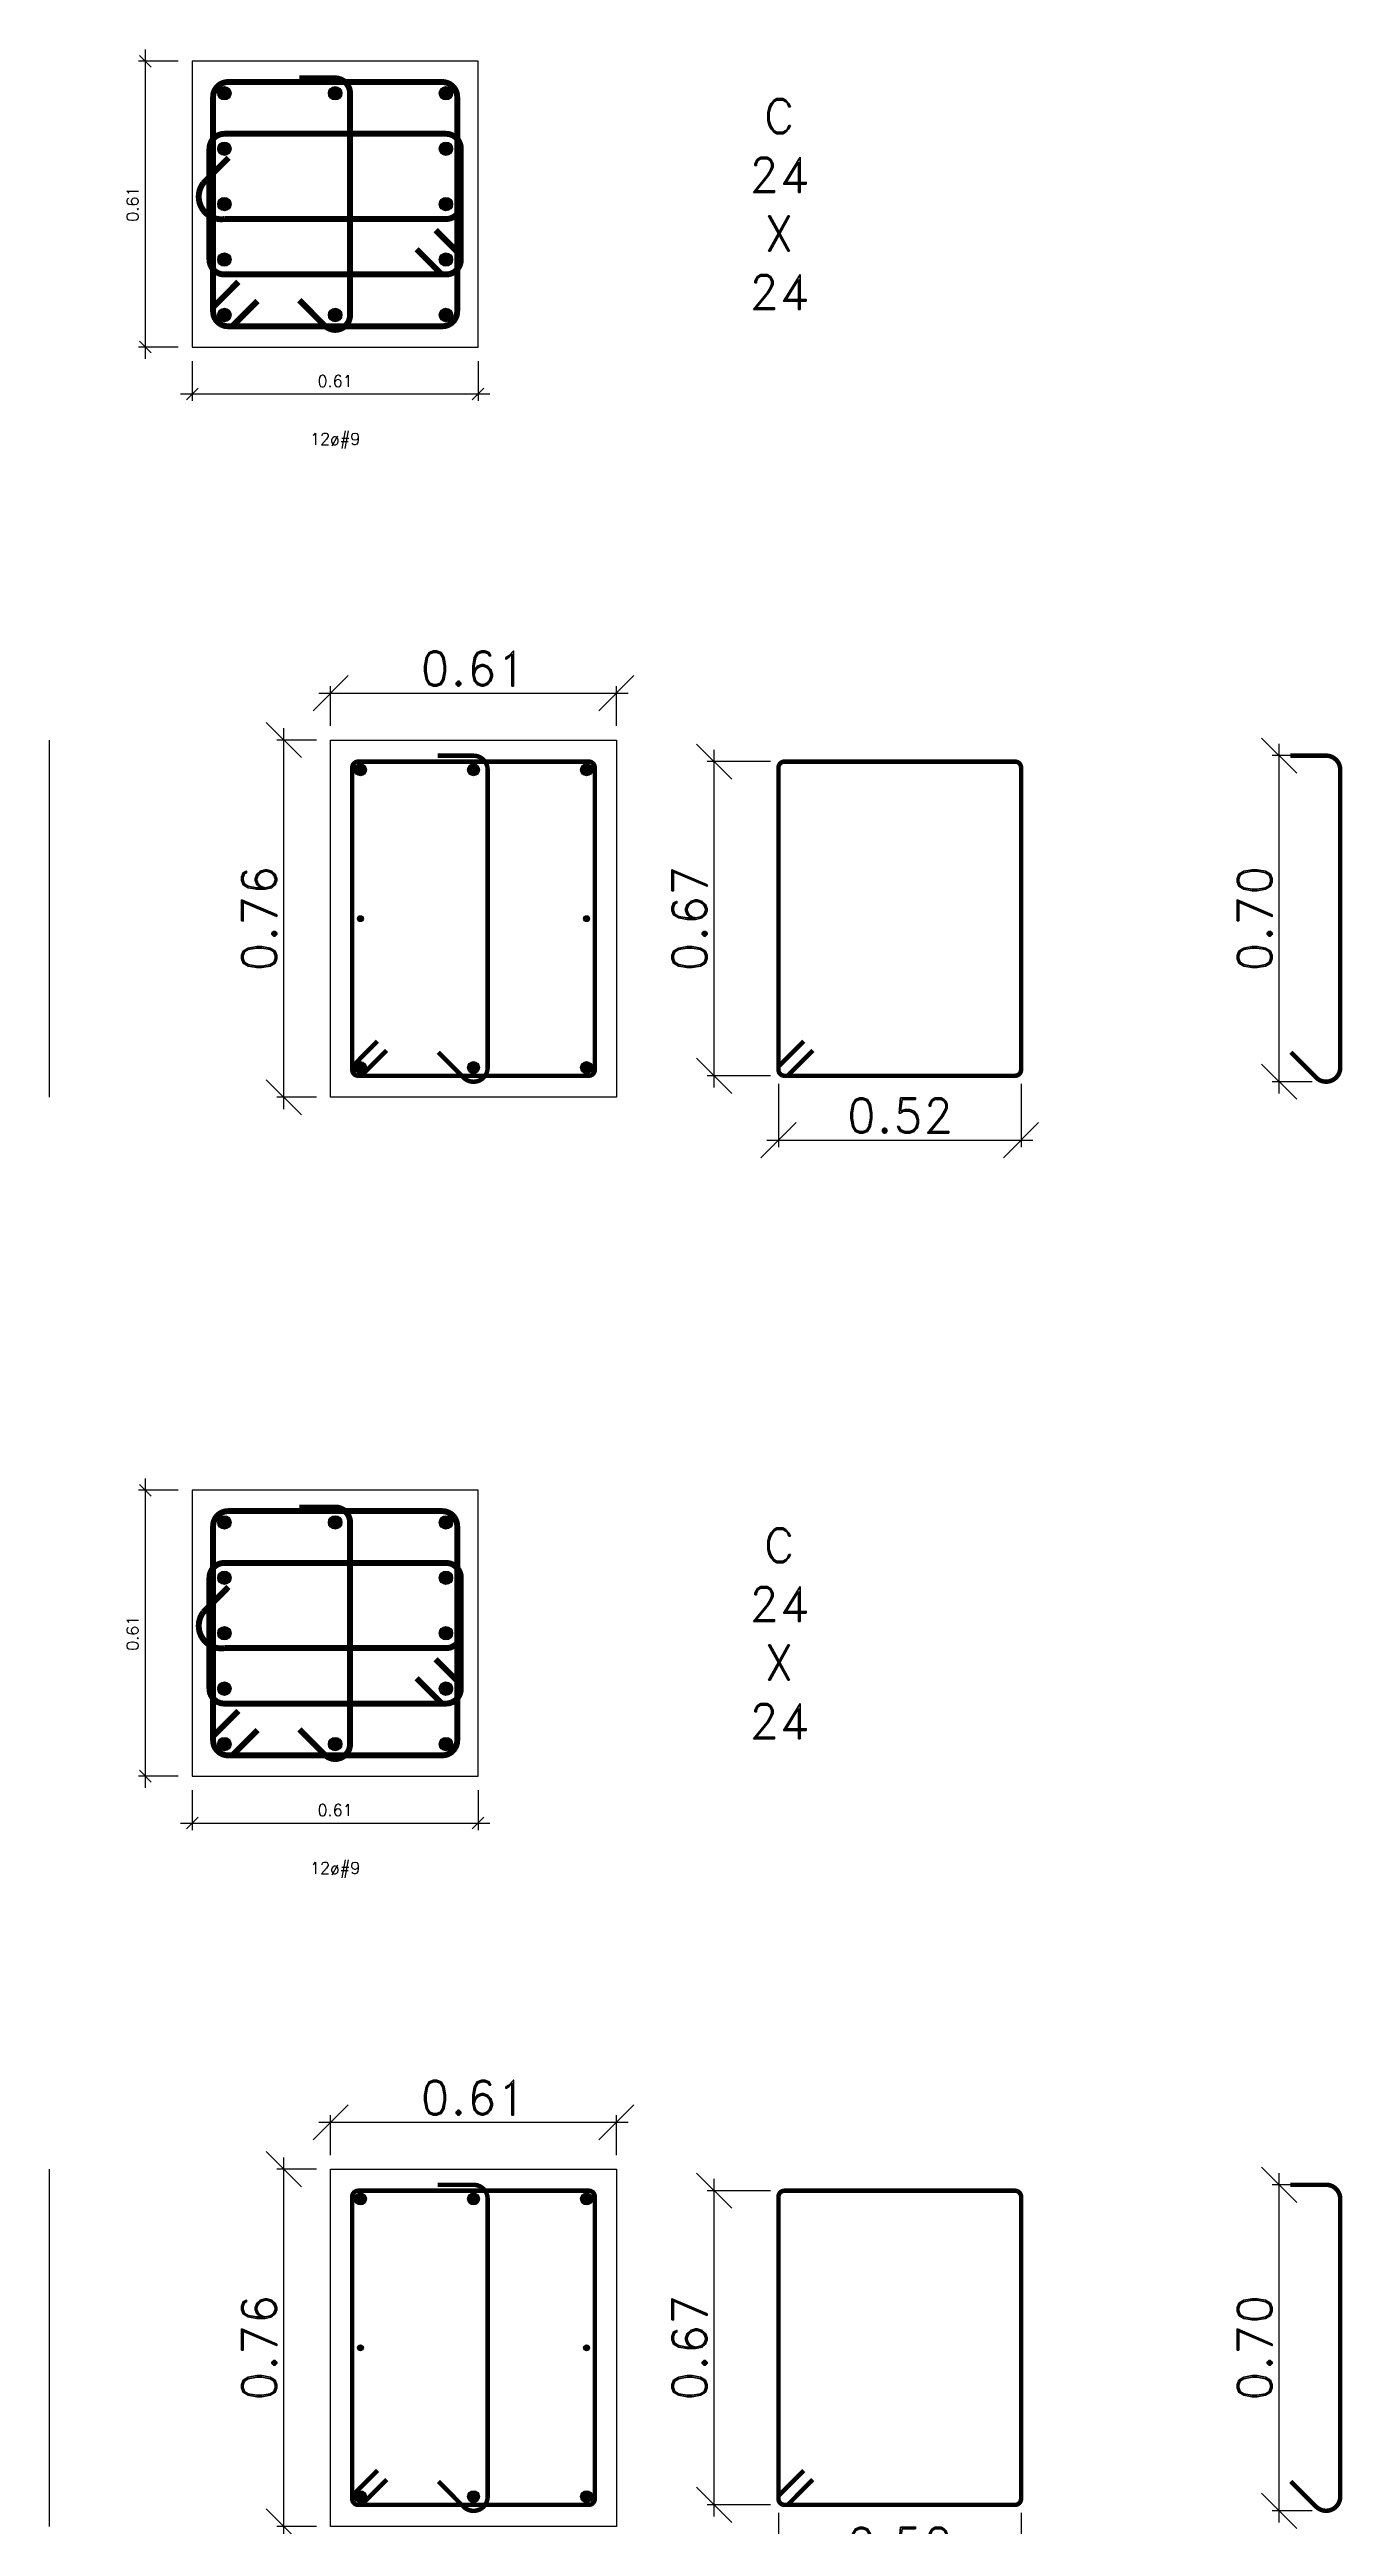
# Model space of a CAD drawing. Header units: inches. Extents: x 2674 to 28325, y -8016 to 21827.
# Drawn here: x 11536.3 to 11674.3, y -2017.1 to -1753 of the extents above; entities that cross this region are included whole.
import ezdxf

# ---------------------------------------------------------------- set-up
doc = ezdxf.new("R2010")
doc.units = ezdxf.units.IN
doc.header["$MEASUREMENT"] = 0
for name, color, linetype in [('Beam', 3, 'Continuous'), ('Beam elevation contour', 7, 'Continuous'), ('Columns', 5, 'Continuous'), ('Dimensions', 7, 'Continuous'), ('Porticos', 7, 'Continuous'), ('Rebar long', 5, 'Continuous'), ('Rebar tie', 4, 'Continuous'), ('Texts', 7, 'Continuous')]:
    doc.layers.add(name, color=color, linetype=linetype)
doc.layers.add('Beam torsion rebar', color=7, linetype='Continuous', true_color=0xaf0000)
doc.styles.add('Letra', font='romand.shx')
doc.dimstyles.new('Dimension', dxfattribs={"dimscale": 0.083333, "dimtxt": 0.025, "dimasz": 0.025, "dimexe": 0.015, "dimexo": 0.03, "dimgap": 0.015, "dimtad": 1, "dimdec": 1, "dimzin": 0, "dimdsep": 46, "dimlunit": 4, "dimtxsty": 'Letra', "dimblk": 'OBLIQUE', "dimcen": 0.015, "dimdle": 0.025, "dimclrd": 256, "dimclre": 1, "dimclrt": 4, "dimadec": 0, "dimazin": 0, "dimtfac": 1, "dimtdec": 1, "dimtofl": 0, "dimtmove": 0, "dimatfit": 3, "dimfxl": 1, "dimtolj": 1, "dimtzin": 0, "dimarcsym": 0})

# ---------------------------------------------------------------- blocks, each defined once
blk = doc.blocks.new('_Oblique')
at = {"color": 0, "linetype": 'ByBlock', "lineweight": -2}
blk.add_line((-0.5, -0.5), (0.5, 0.5), dxfattribs=at)
blk = doc.blocks.new('*D28')
at = {"linetype": 'ByBlock', "lineweight": -2, "transparency": 16777216}
blk.add_line((-0.4048, -0.3298), (-0.4048, 0.3298), dxfattribs=at)
at = {"color": 1, "linetype": 'ByBlock', "lineweight": -2, "transparency": 16777216}
for p, q in [((-0.3348, 0.3048), (-0.4198, 0.3048)), ((-0.3348, -0.3048), (-0.4198, -0.3048))]:
    blk.add_line(p, q, dxfattribs=at)
at = {"layer": 'Defpoints', "transparency": 16777216}
for p in [(-0.4048, 0.3048), (-0.3048, 0.3048), (-0.3048, -0.3048)]:
    blk.add_point(p, dxfattribs=at)
at = {"lineweight": -2, "transparency": 16777216, "xscale": 0.025, "yscale": 0.025, "zscale": 0.025}
for p, rotation in [((-0.4048, 0.3048), 90), ((-0.4048, -0.3048), 270)]:
    blk.add_blockref('_Oblique', p, dxfattribs=dict(at, rotation=rotation))
at = {"color": 4, "transparency": 16777216, "insert": (-0.4198, 0), "char_height": 0.025, "attachment_point": 8, "rotation": 90, "style": 'Letra'}
blk.add_mtext('0.61', dxfattribs=at)
blk = doc.blocks.new('*D29')
at = {"color": 1, "linetype": 'ByBlock', "lineweight": -2, "transparency": 16777216}
for p, q in [((-0.3048, -0.3348), (-0.3048, -0.4198)), ((0.3048, -0.3348), (0.3048, -0.4198))]:
    blk.add_line(p, q, dxfattribs=at)
at = {"linetype": 'ByBlock', "lineweight": -2, "transparency": 16777216}
blk.add_line((-0.3298, -0.4048), (0.3298, -0.4048), dxfattribs=at)
at = {"layer": 'Defpoints', "transparency": 16777216}
for p in [(-0.3048, -0.3048), (0.3048, -0.3048), (0.3048, -0.4048)]:
    blk.add_point(p, dxfattribs=at)
at = {"lineweight": -2, "transparency": 16777216, "xscale": 0.025, "yscale": 0.025, "zscale": 0.025, "rotation": 180}
blk.add_blockref('_Oblique', (-0.3048, -0.4048), dxfattribs=at)
at = {"lineweight": -2, "transparency": 16777216, "xscale": 0.025, "yscale": 0.025, "zscale": 0.025}
blk.add_blockref('_Oblique', (0.3048, -0.4048), dxfattribs=at)
at = {"color": 4, "transparency": 16777216, "insert": (0, -0.3898), "char_height": 0.025, "attachment_point": 8, "style": 'Letra'}
blk.add_mtext('0.61', dxfattribs=at)
blk = doc.blocks.new('#9')
blk.add_hatch(color=256).paths.add_polyline_path([(0.0143, 0, 1), (-0.0143, 0, 1)])
at = {"color": 0}
blk.add_circle((0, 0), 0.0143, dxfattribs=at)
blk = doc.blocks.new('B33-B34-B35-B36-Story2')
at = {"layer": 'Beam elevation contour'}
blk.add_lwpolyline([(732.9328, 7.7724), (732.9328, 8.5344)], dxfattribs=at)
blk = doc.blocks.new('*D220')
at = {"linetype": 'ByBlock', "lineweight": -2, "transparency": 16777216}
blk.add_line((733.5078, 8.6344), (734.1674, 8.6344), dxfattribs=at)
at = {"color": 1, "linetype": 'ByBlock', "lineweight": -2, "transparency": 16777216}
for p, q in [((733.5328, 8.5644), (733.5328, 8.6494)), ((734.1424, 8.5644), (734.1424, 8.6494))]:
    blk.add_line(p, q, dxfattribs=at)
at = {"layer": 'Defpoints', "transparency": 16777216}
for p in [(734.1424, 8.6344), (733.5328, 8.5344), (734.1424, 8.5344)]:
    blk.add_point(p, dxfattribs=at)
at = {"lineweight": -2, "transparency": 16777216, "xscale": 0.075, "yscale": 0.075, "zscale": 0.075, "rotation": 180}
blk.add_blockref('_Oblique', (733.5328, 8.6344), dxfattribs=at)
at = {"lineweight": -2, "transparency": 16777216, "xscale": 0.075, "yscale": 0.075, "zscale": 0.075}
blk.add_blockref('_Oblique', (734.1424, 8.6344), dxfattribs=at)
at = {"color": 4, "transparency": 16777216, "insert": (733.8376, 8.6494), "char_height": 0.075, "attachment_point": 8, "style": 'Letra'}
blk.add_mtext('0.61', dxfattribs=at)
blk = doc.blocks.new('*D221')
at = {"linetype": 'ByBlock', "lineweight": -2, "transparency": 16777216}
blk.add_line((733.4328, 7.7474), (733.4328, 8.5594), dxfattribs=at)
at = {"color": 1, "linetype": 'ByBlock', "lineweight": -2, "transparency": 16777216}
for p, q in [((733.5028, 8.5344), (733.4178, 8.5344)), ((733.5028, 7.7724), (733.4178, 7.7724))]:
    blk.add_line(p, q, dxfattribs=at)
at = {"layer": 'Defpoints', "transparency": 16777216}
for p in [(733.5328, 8.5344), (733.4328, 7.7724), (733.5328, 7.7724)]:
    blk.add_point(p, dxfattribs=at)
at = {"lineweight": -2, "transparency": 16777216, "xscale": 0.075, "yscale": 0.075, "zscale": 0.075}
for p, rotation in [((733.4328, 8.5344), 90), ((733.4328, 7.7724), 270)]:
    blk.add_blockref('_Oblique', p, dxfattribs=dict(at, rotation=rotation))
at = {"color": 4, "transparency": 16777216, "insert": (733.4178, 8.1534), "char_height": 0.075, "attachment_point": 8, "rotation": 90, "style": 'Letra'}
blk.add_mtext('0.76', dxfattribs=at)
blk = doc.blocks.new('#4')
h = blk.add_hatch(color=256)
edge = h.paths.add_edge_path()
edge.add_arc((0, 0), 0.00635, 0, 360)
at = {"color": 0}
blk.add_circle((0, 0), 0.00635, dxfattribs=at)
blk = doc.blocks.new('#8')
blk.add_hatch(color=256).paths.add_polyline_path([(0.0127, 0, 1), (-0.0127, 0, 1)])
at = {"color": 0}
blk.add_circle((0, 0), 0.0127, dxfattribs=at)
blk = doc.blocks.new('*D222')
at = {"linetype": 'ByBlock', "lineweight": -2, "transparency": 16777216}
blk.add_line((735.5568, 7.7807), (735.5568, 8.5261), dxfattribs=at)
at = {"color": 1, "linetype": 'ByBlock', "lineweight": -2, "transparency": 16777216}
for p, q in [((735.6268, 8.5011), (735.5418, 8.5011)), ((735.6268, 7.8057), (735.5418, 7.8057))]:
    blk.add_line(p, q, dxfattribs=at)
at = {"layer": 'Defpoints', "transparency": 16777216}
for p in [(735.5568, 8.5011), (735.6568, 8.5011), (735.6568, 7.8057)]:
    blk.add_point(p, dxfattribs=at)
at = {"lineweight": -2, "transparency": 16777216, "xscale": 0.075, "yscale": 0.075, "zscale": 0.075}
for p, rotation in [((735.5568, 8.5011), 90), ((735.5568, 7.8057), 270)]:
    blk.add_blockref('_Oblique', p, dxfattribs=dict(at, rotation=rotation))
at = {"color": 4, "transparency": 16777216, "insert": (735.5418, 8.1534), "char_height": 0.075, "attachment_point": 8, "rotation": 90, "style": 'Letra'}
blk.add_mtext('0.70', dxfattribs=at)
blk = doc.blocks.new('*D223')
at = {"linetype": 'ByBlock', "lineweight": -2, "transparency": 16777216}
blk.add_line((734.3511, 7.7934), (734.3511, 8.5134), dxfattribs=at)
at = {"color": 1, "linetype": 'ByBlock', "lineweight": -2, "transparency": 16777216}
for p, q in [((734.4711, 8.4884), (734.3361, 8.4884)), ((734.4711, 7.8184), (734.3361, 7.8184))]:
    blk.add_line(p, q, dxfattribs=at)
at = {"layer": 'Defpoints', "transparency": 16777216}
for p in [(734.3511, 8.4884), (734.5011, 8.4884), (734.5011, 7.8184)]:
    blk.add_point(p, dxfattribs=at)
at = {"lineweight": -2, "transparency": 16777216, "xscale": 0.075, "yscale": 0.075, "zscale": 0.075}
for p, rotation in [((734.3511, 8.4884), 90), ((734.3511, 7.8184), 270)]:
    blk.add_blockref('_Oblique', p, dxfattribs=dict(at, rotation=rotation))
at = {"color": 4, "transparency": 16777216, "insert": (734.3361, 8.1534), "char_height": 0.075, "attachment_point": 8, "rotation": 90, "style": 'Letra'}
blk.add_mtext('0.67', dxfattribs=at)
blk = doc.blocks.new('*D224')
at = {"color": 1, "linetype": 'ByBlock', "lineweight": -2, "transparency": 16777216}
for p, q in [((734.4884, 7.8011), (734.4884, 7.6661)), ((735.006, 7.8011), (735.006, 7.6661))]:
    blk.add_line(p, q, dxfattribs=at)
at = {"linetype": 'ByBlock', "lineweight": -2, "transparency": 16777216}
blk.add_line((734.4634, 7.6811), (735.031, 7.6811), dxfattribs=at)
at = {"layer": 'Defpoints', "transparency": 16777216}
for p in [(734.4884, 7.8311), (735.006, 7.8311), (735.006, 7.6811)]:
    blk.add_point(p, dxfattribs=at)
at = {"lineweight": -2, "transparency": 16777216, "xscale": 0.075, "yscale": 0.075, "zscale": 0.075, "rotation": 180}
blk.add_blockref('_Oblique', (734.4884, 7.6811), dxfattribs=at)
at = {"lineweight": -2, "transparency": 16777216, "xscale": 0.075, "yscale": 0.075, "zscale": 0.075}
blk.add_blockref('_Oblique', (735.006, 7.6811), dxfattribs=at)
at = {"color": 4, "transparency": 16777216, "insert": (734.7472, 7.6961), "char_height": 0.075, "attachment_point": 8, "style": 'Letra'}
blk.add_mtext('0.52', dxfattribs=at)
blk = doc.blocks.new('B33-B34-B35-B36-Story1')
at = {"layer": 'Beam elevation contour'}
blk.add_lwpolyline([(732.9328, 4.7244), (732.9328, 5.4864)], dxfattribs=at)
blk = doc.blocks.new('*D239')
at = {"color": 1, "linetype": 'ByBlock', "lineweight": -2, "transparency": 16777216}
for p, q in [((733.5328, 5.5164), (733.5328, 5.6014)), ((734.1424, 5.5164), (734.1424, 5.6014))]:
    blk.add_line(p, q, dxfattribs=at)
at = {"linetype": 'ByBlock', "lineweight": -2, "transparency": 16777216}
blk.add_line((733.5078, 5.5864), (734.1674, 5.5864), dxfattribs=at)
at = {"layer": 'Defpoints', "transparency": 16777216}
for p in [(734.1424, 5.5864), (733.5328, 5.4864), (734.1424, 5.4864)]:
    blk.add_point(p, dxfattribs=at)
at = {"lineweight": -2, "transparency": 16777216, "xscale": 0.075, "yscale": 0.075, "zscale": 0.075, "rotation": 180}
blk.add_blockref('_Oblique', (733.5328, 5.5864), dxfattribs=at)
at = {"lineweight": -2, "transparency": 16777216, "xscale": 0.075, "yscale": 0.075, "zscale": 0.075}
blk.add_blockref('_Oblique', (734.1424, 5.5864), dxfattribs=at)
at = {"color": 4, "transparency": 16777216, "insert": (733.8376, 5.6014), "char_height": 0.075, "attachment_point": 8, "style": 'Letra'}
blk.add_mtext('0.61', dxfattribs=at)
blk = doc.blocks.new('*D240')
at = {"linetype": 'ByBlock', "lineweight": -2, "transparency": 16777216}
blk.add_line((733.4328, 4.6994), (733.4328, 5.5114), dxfattribs=at)
at = {"color": 1, "linetype": 'ByBlock', "lineweight": -2, "transparency": 16777216}
for p, q in [((733.5028, 5.4864), (733.4178, 5.4864)), ((733.5028, 4.7244), (733.4178, 4.7244))]:
    blk.add_line(p, q, dxfattribs=at)
at = {"layer": 'Defpoints', "transparency": 16777216}
for p in [(733.5328, 5.4864), (733.4328, 4.7244), (733.5328, 4.7244)]:
    blk.add_point(p, dxfattribs=at)
at = {"lineweight": -2, "transparency": 16777216, "xscale": 0.075, "yscale": 0.075, "zscale": 0.075}
for p, rotation in [((733.4328, 5.4864), 90), ((733.4328, 4.7244), 270)]:
    blk.add_blockref('_Oblique', p, dxfattribs=dict(at, rotation=rotation))
at = {"color": 4, "transparency": 16777216, "insert": (733.4178, 5.1054), "char_height": 0.075, "attachment_point": 8, "rotation": 90, "style": 'Letra'}
blk.add_mtext('0.76', dxfattribs=at)
blk = doc.blocks.new('*D241')
at = {"color": 1, "linetype": 'ByBlock', "lineweight": -2, "transparency": 16777216}
for p, q in [((735.6268, 5.4531), (735.5418, 5.4531)), ((735.6268, 4.7577), (735.5418, 4.7577))]:
    blk.add_line(p, q, dxfattribs=at)
at = {"linetype": 'ByBlock', "lineweight": -2, "transparency": 16777216}
blk.add_line((735.5568, 4.7327), (735.5568, 5.4781), dxfattribs=at)
at = {"layer": 'Defpoints', "transparency": 16777216}
for p in [(735.5568, 5.4531), (735.6568, 5.4531), (735.6568, 4.7577)]:
    blk.add_point(p, dxfattribs=at)
at = {"lineweight": -2, "transparency": 16777216, "xscale": 0.075, "yscale": 0.075, "zscale": 0.075}
for p, rotation in [((735.5568, 5.4531), 90), ((735.5568, 4.7577), 270)]:
    blk.add_blockref('_Oblique', p, dxfattribs=dict(at, rotation=rotation))
at = {"color": 4, "transparency": 16777216, "insert": (735.5418, 5.1054), "char_height": 0.075, "attachment_point": 8, "rotation": 90, "style": 'Letra'}
blk.add_mtext('0.70', dxfattribs=at)
blk = doc.blocks.new('*D242')
at = {"linetype": 'ByBlock', "lineweight": -2, "transparency": 16777216}
blk.add_line((734.3511, 4.7454), (734.3511, 5.4654), dxfattribs=at)
at = {"color": 1, "linetype": 'ByBlock', "lineweight": -2, "transparency": 16777216}
for p, q in [((734.4711, 5.4404), (734.3361, 5.4404)), ((734.4711, 4.7704), (734.3361, 4.7704))]:
    blk.add_line(p, q, dxfattribs=at)
at = {"layer": 'Defpoints', "transparency": 16777216}
for p in [(734.3511, 5.4404), (734.5011, 5.4404), (734.5011, 4.7704)]:
    blk.add_point(p, dxfattribs=at)
at = {"lineweight": -2, "transparency": 16777216, "xscale": 0.075, "yscale": 0.075, "zscale": 0.075}
for p, rotation in [((734.3511, 5.4404), 90), ((734.3511, 4.7704), 270)]:
    blk.add_blockref('_Oblique', p, dxfattribs=dict(at, rotation=rotation))
at = {"color": 4, "transparency": 16777216, "insert": (734.3361, 5.1054), "char_height": 0.075, "attachment_point": 8, "rotation": 90, "style": 'Letra'}
blk.add_mtext('0.67', dxfattribs=at)
blk = doc.blocks.new('*D243')
at = {"color": 1, "linetype": 'ByBlock', "lineweight": -2, "transparency": 16777216}
for p, q in [((734.4884, 4.7531), (734.4884, 4.6181)), ((735.006, 4.7531), (735.006, 4.6181))]:
    blk.add_line(p, q, dxfattribs=at)
at = {"linetype": 'ByBlock', "lineweight": -2, "transparency": 16777216}
blk.add_line((734.4634, 4.6331), (735.031, 4.6331), dxfattribs=at)
at = {"layer": 'Defpoints', "transparency": 16777216}
for p in [(734.4884, 4.7831), (735.006, 4.7831), (735.006, 4.6331)]:
    blk.add_point(p, dxfattribs=at)
at = {"lineweight": -2, "transparency": 16777216, "xscale": 0.075, "yscale": 0.075, "zscale": 0.075, "rotation": 180}
blk.add_blockref('_Oblique', (734.4884, 4.6331), dxfattribs=at)
at = {"lineweight": -2, "transparency": 16777216, "xscale": 0.075, "yscale": 0.075, "zscale": 0.075}
blk.add_blockref('_Oblique', (735.006, 4.6331), dxfattribs=at)
at = {"color": 4, "transparency": 16777216, "insert": (734.7472, 4.6481), "char_height": 0.075, "attachment_point": 8, "style": 'Letra'}
blk.add_mtext('0.52', dxfattribs=at)
blk = doc.blocks.new('C 24 X 24')
at = {"layer": 'Columns'}
blk.add_lwpolyline([(-0.3048, -0.3048), (0.3048, -0.3048), (0.3048, 0.3048), (-0.3048, 0.3048)], close=True, dxfattribs=at)
at = {"layer": 'Rebar tie'}
for points in [[(-0.2065, -0.1657, 0.0127, 0.0127, 0), (-0.2604, -0.2196, 0.0127, 0.0127, 0), (-0.2604, -0.2286, 0.0127, 0.0127, 0.414214), (-0.2286, -0.2604, 0.0127, 0.0127, 0), (0.2286, -0.2604, 0.0127, 0.0127, 0.414214), (0.2604, -0.2286, 0.0127, 0.0127, 0), (0.2604, 0.2286, 0.0127, 0.0127, 0.414214), (0.2286, 0.2604, 0.0127, 0.0127, 0), (-0.2286, 0.2604, 0.0127, 0.0127, 0.414214), (-0.2604, 0.2286, 0.0127, 0.0127, 0), (-0.2604, -0.2286, 0.0127, 0.0127, 0.414214), (-0.2286, -0.2604, 0.0127, 0.0127, 0), (-0.2196, -0.2604, 0.0127, 0.0127, 0), (-0.1657, -0.2065, 0.0127, 0.0127, 0)], [(-0.0763, -0.205, 0.0127, 0.0127, 0), (-0.0225, -0.2589, 0.0127, 0.0127, 0.668179), (0.0318, -0.2364, 0.0127, 0.0127, 0), (0.0318, 0.2364, 0.0127, 0.0127, 0.414214), (0, 0.2682, 0.0127, 0.0127, 0), (-0.0762, 0.2682, 0.0127, 0.0127, 0)], [(0.2143, -0.0554, 0.0127, 0.0127, 0), (0.2682, -0.1092, 0.0127, 0.0127, 0), (0.2682, -0.1182, 0.0127, 0.0127, -0.414214), (0.2364, -0.15, 0.0127, 0.0127, 0), (-0.2364, -0.15, 0.0127, 0.0127, -0.414214), (-0.2682, -0.1182, 0.0127, 0.0127, 0), (-0.2682, 0.1182, 0.0127, 0.0127, -0.414214), (-0.2364, 0.15, 0.0127, 0.0127, 0), (0.2364, 0.15, 0.0127, 0.0127, -0.414214), (0.2682, 0.1182, 0.0127, 0.0127, 0), (0.2682, -0.1182, 0.0127, 0.0127, -0.414214), (0.2364, -0.15, 0.0127, 0.0127, 0), (0.2275, -0.15, 0.0127, 0.0127, 0), (0.1736, -0.0961, 0.0127, 0.0127, 0)], [(-0.2275, 0.0988, 0.0127, 0.0127, 0), (-0.2813, 0.0449, 0.0127, 0.0127, 0.668179), (-0.2364, -0.0318, 0.0127, 0.0127, 0), (0.2364, -0.0318, 0.0127, 0.0127, 0.414214), (0.2682, 0, 0.0127, 0.0127, 0), (0.2682, 0.0762, 0.0127, 0.0127, 0)]]:
    blk.add_lwpolyline(points, format="xyseb", dxfattribs=at)
at = {"layer": 'Rebar long', "color": 0}
for p in [(-0.2364, 0.2364), (0, 0.2364), (0.2364, 0.2364), (-0.2364, 0.1182), (0.2364, 0.1182), (-0.2364, 0), (0.2364, 0), (-0.2364, -0.1182), (0.2364, -0.1182), (-0.2364, -0.2364), (0, -0.2364), (0.2364, -0.2364)]:
    blk.add_blockref('#9', p, dxfattribs=at)
at = {"layer": 'Texts', "insert": (0, -0.5048), "char_height": 0.025, "width": 0.056717, "attachment_point": 5, "style": 'Letra'}
blk.add_mtext('12ø#9', dxfattribs=at)
at = {"layer": 'Dimensions'}
for p2, distance, picture, middle in [((-0.3048, 0.3048), 0.1, '*D28', (-0.4048, 0)), ((0.3048, -0.3048), -0.1, '*D29', (0, -0.4048))]:
    dim = blk.add_aligned_dim(p1=(-0.3048, -0.3048), p2=p2, distance=distance, dimstyle='Dimension', override={"dimtxt": 0.025, "dimasz": 0.025, "dimpost": '<>'}, dxfattribs=at)
    dim.commit()
    dim.dimension.update_dxf_attribs({"geometry": picture, "text_midpoint": middle})
blk = doc.blocks.new('B33-B34-B35-B36-Story2- SECT')
at = {"layer": 'Beam'}
blk.add_lwpolyline([(733.5328, 8.5344), (734.1424, 8.5344), (734.1424, 7.7724), (733.5328, 7.7724)], close=True, dxfattribs=at)
at = {"layer": 'Rebar tie'}
for points in [[(735.5816, 7.8685, 0.00953, 0.00953, 0), (735.6355, 7.8146, 0.00953, 0.00953, 0.668179), (735.687, 7.8359, 0.00953, 0.00953, 0), (735.687, 8.4709, 0.00953, 0.00953, 0.414214), (735.6568, 8.5011, 0.00953, 0.00953, 0), (735.5806, 8.5011, 0.00953, 0.00953, 0)], [(733.6327, 7.8918, 0.00953, 0.00953, 0), (733.5788, 7.8379, 0.00953, 0.00953, 0), (733.5788, 7.8311, 0.00953, 0.00953, 0.414214), (733.5915, 7.8184, 0.00953, 0.00953, 0), (734.0837, 7.8184, 0.00953, 0.00953, 0.414214), (734.0964, 7.8311, 0.00953, 0.00953, 0), (734.0964, 8.4757, 0.00953, 0.00953, 0.414214), (734.0837, 8.4884, 0.00953, 0.00953, 0), (733.5915, 8.4884, 0.00953, 0.00953, 0.414214), (733.5788, 8.4757, 0.00953, 0.00953, 0), (733.5788, 7.8311, 0.00953, 0.00953, 0.414214), (733.5915, 7.8184, 0.00953, 0.00953, 0), (733.5983, 7.8184, 0.00953, 0.00953, 0), (733.6522, 7.8723, 0.00953, 0.00953, 0)], [(734.5423, 7.8918, 0.00953, 0.00953, 0), (734.4884, 7.8379, 0.00953, 0.00953, 0), (734.4884, 7.8311, 0.00953, 0.00953, 0.414214), (734.5011, 7.8184, 0.00953, 0.00953, 0), (734.9933, 7.8184, 0.00953, 0.00953, 0.414214), (735.006, 7.8311, 0.00953, 0.00953, 0), (735.006, 8.4757, 0.00953, 0.00953, 0.414214), (734.9933, 8.4884, 0.00953, 0.00953, 0), (734.5011, 8.4884, 0.00953, 0.00953, 0.414214), (734.4884, 8.4757, 0.00953, 0.00953, 0), (734.4884, 7.8311, 0.00953, 0.00953, 0.414214), (734.5011, 7.8184, 0.00953, 0.00953, 0), (734.5079, 7.8184, 0.00953, 0.00953, 0), (734.5618, 7.8723, 0.00953, 0.00953, 0)]]:
    blk.add_lwpolyline(points, format="xyseb", dxfattribs=at)
at = {"layer": 'Beam torsion rebar', "color": 0}
for p in [(733.5963, 8.1534), (734.0789, 8.1534)]:
    blk.add_blockref('#4', p, dxfattribs=at)
at = {"layer": 'Rebar long', "color": 0}
for p in [(733.5963, 8.4709), (733.8376, 8.4709), (734.0789, 8.4709), (733.5963, 7.8359), (733.8376, 7.8359), (734.0789, 7.8359)]:
    blk.add_blockref('#8', p, dxfattribs=at)
at = {"layer": 'Dimensions'}
for p1, p2, distance, picture, middle in [((733.5328, 8.5344), (734.1424, 8.5344), 0.1, '*D220', (733.8376, 8.6344)), ((733.5328, 8.5344), (733.5328, 7.7724), -0.1, '*D221', (733.4328, 8.1534)), ((734.5011, 7.8184), (734.5011, 8.4884), 0.15, '*D223', (734.3511, 8.1534)), ((735.6568, 7.8057), (735.6568, 8.5011), 0.1, '*D222', (735.5568, 8.1534)), ((734.4884, 7.8311), (735.006, 7.8311), -0.15, '*D224', (734.7472, 7.6811))]:
    dim = blk.add_aligned_dim(p1=p1, p2=p2, distance=distance, dimstyle='Dimension', override={"dimtxt": 0.075, "dimasz": 0.075, "dimpost": '<>'}, dxfattribs=at)
    dim.commit()
    dim.dimension.update_dxf_attribs({"geometry": picture, "text_midpoint": middle})
blk = doc.blocks.new('B33-B34-B35-B36-Story1- SECT')
at = {"layer": 'Beam'}
blk.add_lwpolyline([(733.5328, 5.4864), (734.1424, 5.4864), (734.1424, 4.7244), (733.5328, 4.7244)], close=True, dxfattribs=at)
at = {"layer": 'Rebar tie'}
for points in [[(733.6327, 4.8438, 0.00953, 0.00953, 0), (733.5788, 4.7899, 0.00953, 0.00953, 0), (733.5788, 4.7831, 0.00953, 0.00953, 0.414214), (733.5915, 4.7704, 0.00953, 0.00953, 0), (734.0837, 4.7704, 0.00953, 0.00953, 0.414214), (734.0964, 4.7831, 0.00953, 0.00953, 0), (734.0964, 5.4277, 0.00953, 0.00953, 0.414214), (734.0837, 5.4404, 0.00953, 0.00953, 0), (733.5915, 5.4404, 0.00953, 0.00953, 0.414214), (733.5788, 5.4277, 0.00953, 0.00953, 0), (733.5788, 4.7831, 0.00953, 0.00953, 0.414214), (733.5915, 4.7704, 0.00953, 0.00953, 0), (733.5983, 4.7704, 0.00953, 0.00953, 0), (733.6522, 4.8243, 0.00953, 0.00953, 0)], [(734.5423, 4.8438, 0.00953, 0.00953, 0), (734.4884, 4.7899, 0.00953, 0.00953, 0), (734.4884, 4.7831, 0.00953, 0.00953, 0.414214), (734.5011, 4.7704, 0.00953, 0.00953, 0), (734.9933, 4.7704, 0.00953, 0.00953, 0.414214), (735.006, 4.7831, 0.00953, 0.00953, 0), (735.006, 5.4277, 0.00953, 0.00953, 0.414214), (734.9933, 5.4404, 0.00953, 0.00953, 0), (734.5011, 5.4404, 0.00953, 0.00953, 0.414214), (734.4884, 5.4277, 0.00953, 0.00953, 0), (734.4884, 4.7831, 0.00953, 0.00953, 0.414214), (734.5011, 4.7704, 0.00953, 0.00953, 0), (734.5079, 4.7704, 0.00953, 0.00953, 0), (734.5618, 4.8243, 0.00953, 0.00953, 0)], [(735.5816, 4.8205, 0.00953, 0.00953, 0), (735.6355, 4.7666, 0.00953, 0.00953, 0.668179), (735.687, 4.7879, 0.00953, 0.00953, 0), (735.687, 5.4229, 0.00953, 0.00953, 0.414214), (735.6568, 5.4531, 0.00953, 0.00953, 0), (735.5806, 5.4531, 0.00953, 0.00953, 0)]]:
    blk.add_lwpolyline(points, format="xyseb", dxfattribs=at)
at = {"layer": 'Beam torsion rebar', "color": 0}
for p in [(733.5963, 5.1054), (734.0789, 5.1054)]:
    blk.add_blockref('#4', p, dxfattribs=at)
at = {"layer": 'Rebar long', "color": 0}
for p in [(733.5963, 5.4229), (733.8376, 5.4229), (734.0789, 5.4229), (733.5963, 4.7879), (733.8376, 4.7879), (734.0789, 4.7879)]:
    blk.add_blockref('#8', p, dxfattribs=at)
at = {"layer": 'Dimensions'}
for p1, p2, distance, picture, middle in [((733.5328, 5.4864), (734.1424, 5.4864), 0.1, '*D239', (733.8376, 5.5864)), ((733.5328, 5.4864), (733.5328, 4.7244), -0.1, '*D240', (733.4328, 5.1054)), ((734.5011, 4.7704), (734.5011, 5.4404), 0.15, '*D242', (734.3511, 5.1054)), ((735.6568, 4.7577), (735.6568, 5.4531), 0.1, '*D241', (735.5568, 5.1054)), ((734.4884, 4.7831), (735.006, 4.7831), -0.15, '*D243', (734.7472, 4.6331))]:
    dim = blk.add_aligned_dim(p1=p1, p2=p2, distance=distance, dimstyle='Dimension', override={"dimtxt": 0.075, "dimasz": 0.075, "dimpost": '<>'}, dxfattribs=at)
    dim.commit()
    dim.dimension.update_dxf_attribs({"geometry": picture, "text_midpoint": middle})

msp = doc.modelspace()

# ---------------------------------------------------------------- linework, layer by layer
at = {"layer": 'Rebar tie'}
for points in [[(11577.79, -1859.91, 0.476, 0.476, 0), (11580.49, -1862.61, 0.476, 0.476, 0.668179), (11583.06, -1861.54, 0.476, 0.476, 0), (11583.06, -1829.79, 0.476, 0.476, 0.414214), (11581.55, -1828.28, 0.476, 0.476, 0), (11577.74, -1828.28, 0.476, 0.476, 0)], [(11577.79, -2012.31, 0.476, 0.476, 0), (11580.49, -2015.01, 0.476, 0.476, 0.668179), (11583.06, -2013.94, 0.476, 0.476, 0), (11583.06, -1982.19, 0.476, 0.476, 0.414214), (11581.55, -1980.68, 0.476, 0.476, 0), (11577.74, -1980.68, 0.476, 0.476, 0)]]:
    msp.add_lwpolyline(points, format="xyseb", dxfattribs=at)

# ---------------------------------------------------------------- block references
at = {"layer": 'Dimensions', "color": 0, "xscale": 49.99999999999999, "yscale": 49.99999999999999, "zscale": 49.99999999999999}
for p in [(11566.79, -1769.46), (11566.79, -1921.86)]:
    msp.add_blockref('C 24 X 24', p, dxfattribs=at)
at = {"layer": 'Porticos', "color": 0, "xscale": 49.99999999999999, "yscale": 49.99999999999999, "zscale": 49.99999999999999}
for name in ['B33-B34-B35-B36-Story2- SECT', 'B33-B34-B35-B36-Story2', 'B33-B34-B35-B36-Story1- SECT', 'B33-B34-B35-B36-Story1']:
    msp.add_blockref(name, (-25110.33, -2253.33), dxfattribs=at)

# ---------------------------------------------------------------- texts
at = {"layer": 'Texts', "char_height": 3.75, "width": 2.8358, "attachment_point": 5, "style": 'Letra'}
for insert in [(11614.15, -1769.46), (11614.15, -1921.86)]:
    msp.add_mtext('C 24 X 24', dxfattribs=dict(at, insert=insert))

doc.saveas('drawing.dxf')
